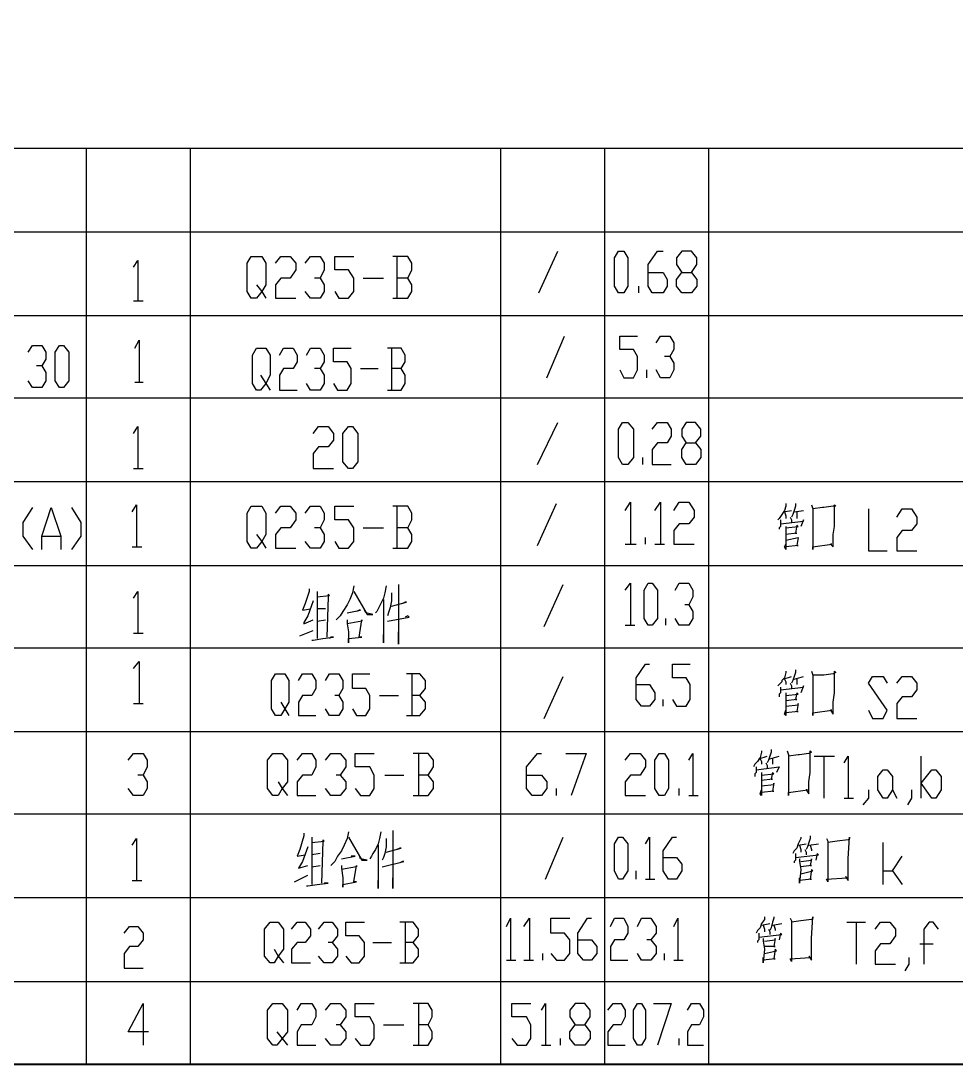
# Model space of a CAD drawing. Header units: millimetres. Extents: x 0 to 822, y 14 to 1153.
# Drawn here: x 442.4 to 567, y 14.7 to 153.8 of the extents above; entities that cross this region are included whole.
import ezdxf

# ---------------------------------------------------------------- set-up
doc = ezdxf.new("R2010")
doc.units = ezdxf.units.MM
doc.layers.add('1', color=7, linetype='Continuous')

msp = doc.modelspace()

# ---------------------------------------------------------------- linework, layer by layer
at = {"layer": '1', "color": 0, "lineweight": 40}
msp.add_lwpolyline([(43.56, 14.721732), (819, 14.721732), (819, 1153.221732), (43.56, 1153.221732), (43.56, 14.721732)], dxfattribs=at)
at = {"layer": '1', "color": 0, "lineweight": 25}
for points in [[(568.98, 136.761732), (318.96, 136.761732)], [(451.08, 125.601732), (451.08, 136.761732)], [(464.94, 125.601732), (464.94, 136.761732)], [(506.34, 125.601732), (506.34, 136.761732)], [(520.2, 125.601732), (520.2, 136.761732)], [(534.06, 125.601732), (534.06, 136.761732)], [(568.98, 125.601732), (318.96, 125.601732)], [(568.98, 125.601732), (318.96, 125.601732)], [(451.08, 114.441732), (451.08, 125.601732)], [(464.94, 114.441732), (464.94, 125.601732)], [(506.34, 114.441732), (506.34, 125.601732)], [(520.2, 114.441732), (520.2, 125.601732)], [(534.06, 114.441732), (534.06, 125.601732)], [(473.76, 118.581732), (474.48, 117.681732), (473.76, 116.781732), (473.04, 116.781732), (472.5, 117.681732), (472.5, 121.461732), (473.04, 122.361732), (474.48, 122.361732), (475.02, 121.461732), (475.02, 118.581732), (474.48, 117.681732), (475.02, 116.781732)], [(476.28, 121.461732), (477, 122.361732), (478.26, 122.361732), (478.98, 121.461732), (478.98, 120.561732), (478.26, 119.481732), (477, 119.481732), (476.28, 118.581732), (476.28, 116.781732), (478.98, 116.781732)], [(480.24, 121.461732), (480.96, 122.361732), (482.22, 122.361732), (482.76, 121.461732), (482.76, 120.561732), (482.22, 119.481732), (481.5, 119.481732)], [(484.2, 117.681732), (484.74, 116.781732), (486, 116.781732), (486.72, 117.681732), (486.72, 119.481732), (486, 120.561732), (484.2, 120.561732), (484.2, 122.361732), (486.72, 122.361732)], [(493.92, 119.481732), (494.46, 120.561732), (494.46, 121.461732), (493.92, 122.361732), (491.94, 122.361732)], [(492.48, 122.361732), (492.48, 116.781732)], [(511.38, 117.501732), (513.9, 123.081732)], [(522, 117.501732), (521.46, 118.401732), (521.46, 122.181732), (522, 123.081732), (522.72, 123.081732), (523.26, 122.181732), (523.26, 118.401732), (522.72, 117.501732), (522, 117.501732)], [(525.96, 120.201732), (527.94, 120.201732), (528.48, 119.301732), (528.48, 118.401732), (527.94, 117.501732), (526.5, 117.501732), (525.96, 118.401732), (525.96, 121.281732), (527.22, 123.081732), (527.94, 123.081732)], [(530.46, 117.501732), (529.74, 118.401732), (529.74, 119.301732), (530.46, 120.201732), (531.72, 120.201732), (532.44, 121.281732), (532.44, 122.181732), (531.72, 123.081732), (530.46, 123.081732), (529.74, 122.181732), (529.74, 121.281732), (530.46, 120.201732)], [(457.38, 120.921732), (457.92, 121.821732), (457.92, 116.421732)], [(531.72, 120.201732), (532.44, 119.301732), (532.44, 118.401732), (531.72, 117.501732), (530.46, 117.501732)], [(482.22, 119.481732), (482.76, 118.581732), (482.76, 117.681732), (482.22, 116.781732), (480.96, 116.781732), (480.24, 117.681732)], [(487.98, 119.481732), (490.68, 119.481732)], [(491.94, 116.781732), (493.92, 116.781732), (494.46, 117.681732), (494.46, 118.581732), (493.92, 119.481732), (492.48, 119.481732)], [(524.7, 117.501732), (524.7, 118.401732)], [(457.38, 116.421732), (458.64, 116.421732)], [(568.98, 114.441732), (318.96, 114.441732)], [(568.98, 114.441732), (318.96, 114.441732)], [(451.08, 103.461732), (451.08, 114.441732)], [(464.94, 103.461732), (464.94, 114.441732)], [(506.34, 103.461732), (506.34, 114.441732)], [(520.2, 103.461732), (520.2, 114.441732)], [(534.06, 103.461732), (534.06, 114.441732)], [(512.46, 106.161732), (514.8, 111.741732)], [(522.18, 107.241732), (522.72, 106.161732), (523.98, 106.161732), (524.52, 107.241732), (524.52, 109.041732), (523.98, 109.941732), (522.18, 109.941732), (522.18, 111.741732), (524.52, 111.741732)], [(527.04, 110.841732), (527.58, 111.741732), (528.84, 111.741732), (529.38, 110.841732), (529.38, 109.941732), (528.84, 109.041732), (528.12, 109.041732)], [(443.34, 109.581732), (443.88, 110.481732), (445.14, 110.481732), (445.68, 109.581732), (445.68, 108.681732), (445.14, 107.781732), (444.42, 107.781732)], [(447.48, 104.901732), (446.94, 105.801732), (446.94, 109.581732), (447.48, 110.481732), (448.02, 110.481732), (448.74, 109.581732), (448.74, 105.801732), (448.02, 104.901732), (447.48, 104.901732)], [(457.56, 110.121732), (458.1, 111.201732), (458.1, 105.621732)], [(474.3, 106.521732), (475.02, 105.441732), (474.3, 104.541732), (473.76, 104.541732), (473.22, 105.441732), (473.22, 109.221732), (473.76, 110.121732), (475.02, 110.121732), (475.56, 109.221732), (475.56, 106.521732), (475.02, 105.441732), (475.56, 104.541732)], [(476.82, 109.221732), (477.36, 110.121732), (478.62, 110.121732), (479.16, 109.221732), (479.16, 108.321732), (478.62, 107.421732), (477.36, 107.421732), (476.82, 106.521732), (476.82, 104.541732), (479.16, 104.541732)], [(480.42, 109.221732), (480.96, 110.121732), (482.22, 110.121732), (482.76, 109.221732), (482.76, 108.321732), (482.22, 107.421732), (481.5, 107.421732)], [(484.02, 105.441732), (484.56, 104.541732), (485.82, 104.541732), (486.36, 105.441732), (486.36, 107.421732), (485.82, 108.321732), (484.02, 108.321732), (484.02, 110.121732), (486.36, 110.121732)], [(493.02, 107.421732), (493.56, 108.321732), (493.56, 109.221732), (493.02, 110.121732), (491.22, 110.121732)], [(491.76, 110.121732), (491.76, 104.541732)], [(528.84, 109.041732), (529.38, 108.141732), (529.38, 107.241732), (528.84, 106.161732), (527.58, 106.161732), (527.04, 107.241732)], [(445.14, 107.781732), (445.68, 106.881732), (445.68, 105.801732), (445.14, 104.901732), (443.88, 104.901732), (443.34, 105.801732)], [(482.22, 107.421732), (482.76, 106.521732), (482.76, 105.441732), (482.22, 104.541732), (480.96, 104.541732), (480.42, 105.441732)], [(487.62, 107.421732), (489.96, 107.421732)], [(491.22, 104.541732), (493.02, 104.541732), (493.56, 105.441732), (493.56, 106.521732), (493.02, 107.421732), (491.76, 107.421732)], [(525.78, 106.161732), (525.78, 107.241732)], [(457.56, 105.621732), (458.64, 105.621732)], [(568.98, 103.461732), (318.96, 103.461732)], [(568.98, 103.461732), (318.96, 103.461732)], [(451.08, 92.301732), (451.08, 103.461732)], [(464.94, 92.301732), (464.94, 103.461732)], [(506.34, 92.301732), (506.34, 103.461732)], [(520.2, 92.301732), (520.2, 103.461732)], [(534.06, 92.301732), (534.06, 103.461732)], [(511.2, 94.641732), (513.9, 100.221732)], [(522.54, 94.641732), (522, 95.541732), (522, 99.321732), (522.54, 100.221732), (523.26, 100.221732), (523.98, 99.321732), (523.98, 95.541732), (523.26, 94.641732), (522.54, 94.641732)], [(526.5, 99.321732), (527.22, 100.221732), (528.48, 100.221732), (529.02, 99.321732), (529.02, 98.421732), (528.48, 97.521732), (527.22, 97.521732), (526.5, 96.621732), (526.5, 94.641732), (529.02, 94.641732)], [(531, 94.641732), (530.46, 95.541732), (530.46, 96.621732), (531, 97.521732), (532.26, 97.521732), (532.98, 98.421732), (532.98, 99.321732), (532.26, 100.221732), (531, 100.221732), (530.46, 99.321732), (530.46, 98.421732), (531, 97.521732)], [(457.38, 98.781732), (457.92, 99.681732), (457.92, 94.101732)], [(481.32, 98.781732), (482.04, 99.681732), (483.3, 99.681732), (484.02, 98.781732), (484.02, 97.881732), (483.3, 96.981732), (482.04, 96.981732), (481.32, 96.081732), (481.32, 94.101732), (484.02, 94.101732)], [(486, 94.101732), (485.28, 95.001732), (485.28, 98.781732), (486, 99.681732), (486.54, 99.681732), (487.26, 98.781732), (487.26, 95.001732), (486.54, 94.101732), (486, 94.101732)], [(532.26, 97.521732), (532.98, 96.621732), (532.98, 95.541732), (532.26, 94.641732), (531, 94.641732)], [(525.24, 94.641732), (525.24, 95.541732)], [(457.38, 94.101732), (458.64, 94.101732)], [(568.98, 92.301732), (318.96, 92.301732)], [(568.98, 92.301732), (318.96, 92.301732)], [(451.08, 81.141732), (451.08, 92.301732)], [(464.94, 81.141732), (464.94, 92.301732)], [(506.34, 81.141732), (506.34, 92.301732)], [(520.2, 81.141732), (520.2, 92.301732)], [(534.06, 81.141732), (534.06, 92.301732)], [(457.2, 88.341732), (457.74, 89.241732), (457.74, 83.661732)], [(473.76, 85.281732), (474.48, 84.381732), (473.76, 83.481732), (473.04, 83.481732), (472.5, 84.381732), (472.5, 88.161732), (473.04, 89.061732), (474.48, 89.061732), (475.02, 88.161732), (475.02, 85.281732), (474.48, 84.381732), (475.02, 83.481732)], [(476.28, 88.161732), (477, 89.061732), (478.26, 89.061732), (478.98, 88.161732), (478.98, 87.261732), (478.26, 86.181732), (477, 86.181732), (476.28, 85.281732), (476.28, 83.481732), (478.98, 83.481732)], [(480.24, 88.161732), (480.96, 89.061732), (482.22, 89.061732), (482.76, 88.161732), (482.76, 87.261732), (482.22, 86.181732), (481.5, 86.181732)], [(484.2, 84.381732), (484.74, 83.481732), (486, 83.481732), (486.72, 84.381732), (486.72, 86.181732), (486, 87.261732), (484.2, 87.261732), (484.2, 89.061732), (486.72, 89.061732)], [(493.92, 86.181732), (494.46, 87.261732), (494.46, 88.161732), (493.92, 89.061732), (491.94, 89.061732)], [(492.48, 89.061732), (492.48, 83.481732)], [(511.2, 83.841732), (513.72, 89.421732)], [(522.9, 88.521732), (523.62, 89.601732), (523.62, 84.021732)], [(526.86, 88.521732), (527.58, 89.601732), (527.58, 84.021732)], [(529.38, 88.521732), (530.1, 89.601732), (531.36, 89.601732), (532.08, 88.521732), (532.08, 87.621732), (531.36, 86.721732), (530.1, 86.721732), (529.38, 85.821732), (529.38, 84.021732), (532.08, 84.021732)], [(544.32, 89.421732), (544.32, 89.061732), (544.14, 88.521732), (543.78, 87.981732), (543.78, 87.981732), (543.42, 87.441732), (543.24, 87.261732)], [(545.58, 89.421732), (545.58, 89.061732), (545.4, 88.521732), (545.22, 87.981732), (545.04, 87.621732)], [(547.74, 89.241732), (547.92, 88.701732), (547.92, 84.561732), (547.92, 83.301732), (547.92, 83.661732), (550.44, 84.021732), (550.26, 84.021732), (550.62, 83.661732), (550.62, 84.381732), (550.62, 85.281732), (550.8, 86.361732), (550.8, 89.241732), (550.98, 89.061732), (550.62, 89.061732), (549.36, 88.881732), (549.18, 88.881732), (547.92, 88.701732)], [(443.88, 88.881732), (442.62, 86.901732), (442.62, 85.101732), (443.88, 83.301732)], [(445.14, 83.301732), (445.14, 85.101732), (446.4, 88.881732), (447.66, 85.101732), (447.66, 83.301732)], [(449.1, 88.881732), (450.36, 86.901732), (450.36, 85.101732), (449.1, 83.301732)], [(543.96, 88.341732), (545.04, 88.521732)], [(544.14, 88.341732), (544.32, 87.801732), (544.32, 87.441732)], [(544.86, 87.621732), (545.04, 87.261732), (545.04, 86.901732)], [(545.4, 88.341732), (546.66, 88.521732)], [(545.76, 88.341732), (545.76, 87.801732), (545.76, 87.441732)], [(555.3, 88.701732), (555.3, 83.121732), (557.82, 83.121732)], [(559.08, 87.621732), (559.8, 88.701732), (561.06, 88.701732), (561.78, 87.621732), (561.78, 86.721732), (561.06, 85.821732), (559.8, 85.821732), (559.08, 84.921732), (559.08, 83.121732), (561.78, 83.121732)], [(543.6, 87.261732), (543.6, 86.541732), (543.6, 86.361732), (543.42, 86.181732), (543.42, 86.001732)], [(543.6, 86.721732), (546.66, 87.081732), (546.66, 87.261732), (546.3, 86.361732)], [(544.32, 86.361732), (544.32, 86.181732), (544.32, 84.921732), (544.32, 83.301732), (544.14, 83.661732), (544.32, 84.021732)], [(544.32, 86.181732), (545.94, 86.361732), (545.76, 86.541732), (545.58, 85.461732), (545.76, 85.461732), (544.32, 85.281732)], [(445.14, 85.101732), (447.66, 85.101732)], [(482.22, 86.181732), (482.76, 85.281732), (482.76, 84.381732), (482.22, 83.481732), (480.96, 83.481732), (480.24, 84.381732)], [(487.98, 86.181732), (490.68, 86.181732)], [(491.94, 83.481732), (493.92, 83.481732), (494.46, 84.381732), (494.46, 85.281732), (493.92, 86.181732), (492.48, 86.181732)], [(525.6, 84.021732), (525.6, 84.921732)], [(544.32, 84.561732), (545.94, 84.921732), (545.94, 84.921732), (545.76, 83.841732), (545.94, 83.841732), (544.32, 83.661732)], [(457.2, 83.661732), (458.46, 83.661732)], [(522.9, 84.021732), (524.34, 84.021732)], [(526.86, 84.021732), (528.12, 84.021732)], [(568.98, 81.141732), (318.96, 81.141732)], [(568.98, 81.141732), (318.96, 81.141732)], [(451.08, 70.161732), (451.08, 81.141732)], [(464.94, 70.161732), (464.94, 81.141732)], [(506.34, 70.161732), (506.34, 81.141732)], [(520.2, 70.161732), (520.2, 81.141732)], [(534.06, 70.161732), (534.06, 81.141732)], [(480.78, 78.081732), (480.78, 77.721732), (480.24, 76.101732), (479.88, 75.201732), (479.88, 75.201732), (480.96, 75.381732)], [(486.72, 78.441732), (486.54, 77.541732), (486.18, 76.641732), (485.82, 75.921732), (485.28, 75.021732), (484.92, 74.481732), (484.38, 73.941732)], [(491.04, 78.441732), (490.86, 77.541732), (490.68, 76.821732), (489.96, 75.381732), (489.78, 75.021732), (489.6, 74.841732)], [(492.66, 78.621732), (492.66, 78.441732), (492.66, 78.441732), (492.66, 70.701732), (492.66, 71.421732), (492.66, 72.321732)], [(512.1, 73.041732), (514.62, 78.621732)], [(522.9, 77.901732), (523.62, 78.801732), (523.62, 73.221732)], [(525.96, 73.221732), (525.42, 74.121732), (525.42, 77.901732), (525.96, 78.801732), (526.5, 78.801732), (527.22, 77.901732), (527.22, 74.121732), (526.5, 73.221732), (525.96, 73.221732)], [(529.56, 77.901732), (530.1, 78.801732), (531.36, 78.801732), (531.9, 77.901732), (531.9, 77.001732), (531.36, 75.921732), (530.82, 75.921732)], [(457.38, 76.821732), (457.92, 77.721732), (457.92, 72.141732)], [(481.86, 77.721732), (481.86, 77.001732), (481.86, 71.421732)], [(481.86, 77.001732), (483.48, 77.181732), (483.3, 77.361732), (483.3, 77.001732), (483.12, 71.601732)], [(486.72, 77.721732), (488.52, 74.661732), (489.24, 74.661732), (488.34, 74.841732), (488.16, 75.201732)], [(490.68, 76.641732), (490.68, 72.681732), (490.68, 70.881732), (490.68, 71.241732), (490.68, 71.961732)], [(491.76, 77.541732), (491.76, 76.461732), (491.58, 75.561732), (491.4, 75.021732), (491.22, 74.481732)], [(481.32, 76.461732), (480.6, 74.481732), (480.06, 73.581732), (480.06, 73.401732), (481.32, 73.941732)], [(482.94, 75.381732), (481.86, 75.381732)], [(485.82, 74.841732), (487.62, 75.201732), (487.44, 75.201732), (487.08, 75.021732)], [(491.76, 75.741732), (493.74, 76.281732), (493.56, 76.281732), (493.2, 76.101732)], [(531.36, 75.921732), (531.9, 75.021732), (531.9, 74.121732), (531.36, 73.221732), (530.1, 73.221732), (529.56, 74.121732)], [(481.86, 73.761732), (482.94, 73.941732)], [(485.82, 73.941732), (485.82, 73.401732), (486, 72.321732), (486, 70.881732), (486, 71.421732), (487.8, 71.601732), (487.44, 71.601732), (487.8, 73.941732), (487.8, 73.761732), (485.82, 73.401732)], [(491.22, 73.761732), (494.1, 74.301732), (493.92, 74.481732), (493.56, 74.301732)], [(528.3, 73.221732), (528.3, 74.121732)], [(479.52, 71.781732), (481.32, 72.501732)], [(522.9, 73.221732), (524.16, 73.221732)], [(457.38, 72.141732), (458.64, 72.141732)], [(481.14, 71.241732), (481.32, 71.241732), (482.58, 71.421732), (484.02, 71.601732), (483.84, 71.601732), (483.66, 71.601732), (483.48, 71.421732)], [(568.98, 70.161732), (318.96, 70.161732)], [(568.98, 70.161732), (318.96, 70.161732)], [(451.08, 59.001732), (451.08, 70.161732)], [(464.94, 59.001732), (464.94, 70.161732)], [(506.34, 59.001732), (506.34, 70.161732)], [(520.2, 59.001732), (520.2, 70.161732)], [(534.06, 59.001732), (534.06, 70.161732)], [(457.38, 67.461732), (458.1, 68.361732), (458.1, 62.781732)], [(477, 62.961732), (477.54, 62.061732), (477, 61.161732), (476.28, 61.161732), (475.74, 62.061732), (475.74, 65.841732), (476.28, 66.741732), (477.54, 66.741732), (478.08, 65.841732), (478.08, 62.961732), (477.54, 62.061732), (478.08, 61.161732)], [(479.34, 65.841732), (479.88, 66.741732), (481.14, 66.741732), (481.68, 65.841732), (481.68, 64.761732), (481.14, 63.861732), (479.88, 63.861732), (479.34, 62.961732), (479.34, 61.161732), (481.68, 61.161732)], [(482.94, 65.841732), (483.48, 66.741732), (484.74, 66.741732), (485.28, 65.841732), (485.28, 64.761732), (484.74, 63.861732), (484.2, 63.861732)], [(486.54, 62.061732), (487.08, 61.161732), (488.34, 61.161732), (488.88, 62.061732), (488.88, 63.861732), (488.34, 64.761732), (486.54, 64.761732), (486.54, 66.741732), (488.88, 66.741732)], [(495.54, 63.861732), (496.26, 64.761732), (496.26, 65.841732), (495.54, 66.741732), (493.74, 66.741732)], [(494.46, 66.741732), (494.46, 61.161732)], [(524.34, 65.301732), (526.14, 65.301732), (526.86, 64.221732), (526.86, 63.321732), (526.14, 62.421732), (525.06, 62.421732), (524.34, 63.321732), (524.34, 66.201732), (525.6, 68.001732), (526.14, 68.001732)], [(529.2, 63.321732), (529.74, 62.421732), (531, 62.421732), (531.54, 63.321732), (531.54, 65.301732), (531, 66.201732), (529.2, 66.201732), (529.2, 68.001732), (531.54, 68.001732)], [(544.32, 67.101732), (544.32, 66.921732), (544.14, 66.201732), (543.78, 65.841732), (543.78, 65.661732), (543.42, 65.301732), (543.24, 65.121732)], [(545.58, 67.281732), (545.58, 66.921732), (545.4, 66.381732), (545.22, 65.841732), (545.04, 65.481732)], [(547.74, 67.101732), (547.92, 66.561732), (547.92, 62.421732), (547.92, 61.161732), (547.92, 61.521732), (550.44, 61.881732), (550.26, 61.881732), (550.62, 61.341732), (550.62, 62.061732), (550.62, 62.961732), (550.8, 64.221732), (550.8, 67.101732), (550.98, 66.921732), (550.62, 66.741732), (549.36, 66.561732), (549.18, 66.561732), (547.92, 66.561732)], [(512.1, 60.801732), (514.62, 66.381732)], [(543.96, 66.021732), (545.04, 66.381732)], [(544.14, 66.021732), (544.32, 65.661732), (544.32, 65.301732)], [(544.86, 65.481732), (545.04, 65.121732), (545.04, 64.761732)], [(545.4, 66.021732), (546.66, 66.381732)], [(545.76, 66.021732), (545.76, 65.661732), (545.76, 65.301732)], [(555.3, 61.881732), (555.84, 60.801732), (557.28, 60.801732), (557.82, 61.881732), (555.3, 65.481732), (555.84, 66.381732), (557.28, 66.381732), (557.82, 65.481732)], [(559.08, 65.481732), (559.8, 66.381732), (561.06, 66.381732), (561.78, 65.481732), (561.78, 64.581732), (561.06, 63.681732), (559.8, 63.681732), (559.08, 62.781732), (559.08, 60.801732), (561.78, 60.801732)], [(543.6, 64.941732), (543.6, 64.401732), (543.6, 64.221732), (543.42, 64.041732), (543.42, 63.681732)], [(543.6, 64.581732), (546.66, 64.941732), (546.66, 65.121732), (546.3, 64.221732)], [(544.32, 64.221732), (544.32, 64.041732), (544.32, 62.781732), (544.32, 61.161732), (544.14, 61.341732), (544.32, 61.881732)], [(544.32, 63.861732), (545.94, 64.041732), (545.76, 64.221732), (545.58, 63.321732), (545.76, 63.321732), (544.32, 63.141732)], [(457.38, 62.781732), (458.64, 62.781732)], [(484.74, 63.861732), (485.28, 62.961732), (485.28, 62.061732), (484.74, 61.161732), (483.48, 61.161732), (482.94, 62.061732)], [(490.14, 63.861732), (492.66, 63.861732)], [(493.74, 61.161732), (495.54, 61.161732), (496.26, 62.061732), (496.26, 62.961732), (495.54, 63.861732), (494.46, 63.861732)], [(527.94, 62.421732), (527.94, 63.321732)], [(544.32, 62.421732), (545.94, 62.601732), (545.94, 62.781732), (545.76, 61.701732), (545.94, 61.701732), (544.32, 61.521732)], [(568.98, 59.001732), (318.96, 59.001732)], [(568.98, 59.001732), (318.96, 59.001732)], [(451.08, 48.021732), (451.08, 59.001732)], [(464.94, 48.021732), (464.94, 59.001732)], [(506.34, 48.021732), (506.34, 59.001732)], [(520.2, 48.021732), (520.2, 59.001732)], [(534.06, 48.021732), (534.06, 59.001732)], [(456.66, 55.221732), (457.38, 56.121732), (458.64, 56.121732), (459.18, 55.221732), (459.18, 54.321732), (458.64, 53.241732), (457.92, 53.241732)], [(476.64, 52.341732), (477.18, 51.441732), (476.64, 50.541732), (475.92, 50.541732), (475.2, 51.441732), (475.2, 55.221732), (475.92, 56.121732), (477.18, 56.121732), (477.9, 55.221732), (477.9, 52.341732), (477.18, 51.441732), (477.9, 50.541732)], [(479.16, 55.221732), (479.88, 56.121732), (481.14, 56.121732), (481.68, 55.221732), (481.68, 54.321732), (481.14, 53.241732), (479.88, 53.241732), (479.16, 52.341732), (479.16, 50.541732), (481.68, 50.541732)], [(482.94, 55.221732), (483.66, 56.121732), (484.92, 56.121732), (485.64, 55.221732), (485.64, 54.321732), (484.92, 53.241732), (484.38, 53.241732)], [(486.9, 51.441732), (487.62, 50.541732), (488.88, 50.541732), (489.42, 51.441732), (489.42, 53.241732), (488.88, 54.321732), (486.9, 54.321732), (486.9, 56.121732), (489.42, 56.121732)], [(496.62, 53.241732), (497.34, 54.321732), (497.34, 55.221732), (496.62, 56.121732), (494.64, 56.121732)], [(495.36, 56.121732), (495.36, 50.541732)], [(509.76, 53.241732), (511.74, 53.241732), (512.46, 52.341732), (512.46, 51.441732), (511.74, 50.541732), (510.48, 50.541732), (509.76, 51.441732), (509.76, 54.321732), (511.2, 56.121732), (511.74, 56.121732)], [(514.98, 56.121732), (517.68, 56.121732), (515.7, 50.541732)], [(522.9, 55.221732), (523.62, 56.121732), (524.88, 56.121732), (525.6, 55.221732), (525.6, 54.321732), (524.88, 53.241732), (523.62, 53.241732), (522.9, 52.341732), (522.9, 50.541732), (525.6, 50.541732)], [(527.4, 50.541732), (526.86, 51.441732), (526.86, 55.221732), (527.4, 56.121732), (528.12, 56.121732), (528.66, 55.221732), (528.66, 51.441732), (528.12, 50.541732), (527.4, 50.541732)], [(531.36, 55.221732), (531.9, 56.121732), (531.9, 50.541732)], [(541.08, 56.481732), (541.08, 56.301732), (540.9, 55.581732), (540.54, 55.041732), (540.18, 54.681732), (540, 54.321732)], [(540.72, 55.401732), (541.8, 55.761732)], [(542.34, 56.661732), (542.34, 56.301732), (542.16, 55.761732), (541.98, 55.221732), (541.8, 54.861732)], [(542.16, 55.401732), (543.42, 55.761732)], [(544.5, 56.481732), (544.68, 55.941732), (544.68, 50.541732), (544.68, 50.901732), (547.2, 51.261732), (547.02, 51.261732), (547.38, 50.721732), (547.38, 51.441732), (547.38, 52.341732), (547.56, 53.601732), (547.56, 56.481732), (547.74, 56.301732), (547.38, 56.121732), (546.12, 55.941732), (545.94, 55.941732), (544.68, 55.761732)], [(548.1, 55.761732), (550.8, 55.761732)], [(549.36, 55.761732), (549.36, 50.181732)], [(552.06, 54.861732), (552.6, 55.761732), (552.6, 50.181732)], [(562.32, 50.181732), (562.32, 55.761732)], [(540.36, 54.321732), (540.36, 53.781732), (540.36, 53.601732), (540.18, 53.421732), (540.18, 53.061732)], [(540.36, 53.961732), (543.42, 54.321732), (543.42, 54.321732), (543.06, 53.601732)], [(540.9, 55.401732), (541.08, 55.041732), (541.08, 54.681732)], [(541.62, 54.861732), (541.8, 54.501732), (541.8, 54.141732)], [(542.52, 55.401732), (542.52, 55.041732), (542.52, 54.681732)], [(458.64, 53.241732), (459.18, 52.341732), (459.18, 51.441732), (458.64, 50.541732), (457.38, 50.541732), (456.66, 51.441732)], [(484.92, 53.241732), (485.64, 52.341732), (485.64, 51.441732), (484.92, 50.541732), (483.66, 50.541732), (482.94, 51.441732)], [(490.86, 53.241732), (493.38, 53.241732)], [(494.64, 50.541732), (496.62, 50.541732), (497.34, 51.441732), (497.34, 52.341732), (496.62, 53.241732), (495.36, 53.241732)], [(541.08, 53.601732), (541.08, 53.421732), (541.08, 52.161732), (541.08, 50.541732), (540.9, 50.721732), (541.08, 51.261732)], [(541.08, 53.241732), (542.7, 53.421732), (542.52, 53.601732), (542.34, 52.701732), (542.52, 52.701732), (541.08, 52.521732)], [(557.82, 50.181732), (557.28, 50.181732), (556.56, 51.261732), (556.56, 53.061732), (557.28, 53.961732), (557.82, 53.961732), (558.54, 53.061732), (558.54, 51.261732), (557.82, 50.181732)], [(562.32, 52.161732), (563.76, 53.961732), (564.3, 53.961732), (565.02, 53.061732), (565.02, 51.261732), (564.3, 50.181732), (563.76, 50.181732), (562.32, 52.161732)], [(513.72, 50.541732), (513.72, 51.441732)], [(530.1, 50.541732), (530.1, 51.441732)], [(541.08, 51.801732), (542.7, 51.981732), (542.7, 52.161732), (542.52, 51.081732), (542.7, 51.081732), (541.08, 50.901732)], [(531.36, 50.541732), (532.62, 50.541732)], [(552.06, 50.181732), (553.32, 50.181732)], [(555.3, 51.261732), (555.3, 50.181732), (554.58, 49.281732)], [(558.54, 51.261732), (559.08, 50.181732)], [(561.06, 51.261732), (561.06, 50.181732), (560.52, 49.281732)], [(568.98, 48.021732), (318.96, 48.021732)], [(568.98, 48.021732), (318.96, 48.021732)], [(451.08, 36.861732), (451.08, 48.021732)], [(464.94, 36.861732), (464.94, 48.021732)], [(506.34, 36.861732), (506.34, 48.021732)], [(520.2, 36.861732), (520.2, 48.021732)], [(534.06, 36.861732), (534.06, 48.021732)], [(457.2, 43.881732), (457.74, 44.781732), (457.74, 39.201732)], [(480.06, 45.501732), (480.06, 45.141732), (479.52, 43.341732), (479.16, 42.441732), (479.16, 42.441732), (480.24, 42.621732)], [(481.14, 44.961732), (481.14, 44.421732), (481.14, 38.661732)], [(481.14, 44.241732), (482.76, 44.421732), (482.58, 44.601732), (482.58, 44.421732), (482.4, 38.841732)], [(486, 45.681732), (485.82, 44.781732), (485.46, 43.881732), (485.1, 43.161732), (484.56, 42.441732), (484.2, 41.721732), (483.66, 41.181732)], [(486, 44.961732), (487.8, 41.901732), (488.52, 41.901732), (487.62, 42.081732), (487.44, 42.621732)], [(490.32, 45.681732), (490.14, 44.781732), (489.96, 44.061732), (489.6, 43.341732), (489.24, 42.801732), (489.06, 42.441732), (488.88, 42.081732)], [(491.04, 44.781732), (491.04, 43.701732), (490.86, 42.801732), (490.68, 42.261732), (490.5, 41.901732)], [(491.94, 45.861732), (491.94, 45.681732), (491.94, 45.681732), (491.94, 38.121732), (491.94, 38.661732), (491.94, 39.561732)], [(512.28, 39.381732), (514.62, 44.961732)], [(522, 39.381732), (521.46, 40.461732), (521.46, 44.061732), (522, 44.961732), (522.54, 44.961732), (523.26, 44.061732), (523.26, 40.461732), (522.54, 39.381732), (522, 39.381732)], [(525.6, 44.061732), (526.14, 44.961732), (526.14, 39.381732)], [(527.94, 42.261732), (529.74, 42.261732), (530.46, 41.361732), (530.46, 40.461732), (529.74, 39.381732), (528.66, 39.381732), (527.94, 40.461732), (527.94, 43.161732), (529.2, 44.961732), (529.74, 44.961732)], [(546.3, 44.961732), (546.3, 44.781732), (545.94, 44.061732), (545.76, 43.521732), (545.76, 43.521732), (545.4, 43.161732), (545.22, 42.801732)], [(547.56, 45.141732), (547.56, 44.781732), (547.38, 44.241732), (547.2, 43.701732), (547.02, 43.341732)], [(549.72, 44.781732), (549.9, 44.421732), (549.9, 39.021732), (549.72, 39.381732), (552.42, 39.561732), (552.24, 39.741732), (552.6, 39.201732), (552.6, 39.921732), (552.6, 40.821732), (552.6, 42.081732), (552.78, 44.961732), (552.78, 44.781732), (552.6, 44.601732), (551.16, 44.421732), (551.16, 44.421732), (549.9, 44.241732)], [(480.6, 43.701732), (479.88, 41.721732), (479.34, 40.821732), (479.34, 40.821732), (480.6, 41.181732)], [(489.96, 43.881732), (489.96, 39.921732), (489.96, 38.121732), (489.96, 38.481732), (489.96, 39.201732)], [(491.04, 42.981732), (493.02, 43.521732), (492.84, 43.521732), (492.48, 43.341732)], [(545.94, 43.881732), (547.02, 44.061732)], [(546.12, 43.881732), (546.3, 43.341732), (546.3, 42.981732)], [(546.84, 43.341732), (547.02, 42.981732), (547.02, 42.621732)], [(547.38, 43.881732), (548.64, 44.061732)], [(547.56, 43.881732), (547.74, 43.341732), (547.74, 43.161732)], [(557.28, 38.661732), (557.28, 44.241732)], [(482.22, 42.801732), (481.14, 42.621732)], [(485.1, 42.081732), (486.9, 42.441732), (486.72, 42.441732), (486.36, 42.441732)], [(490.5, 41.001732), (493.38, 41.721732), (493.2, 41.721732), (492.84, 41.541732)], [(545.58, 42.801732), (545.58, 42.441732), (545.58, 42.261732), (545.58, 41.901732), (545.4, 41.721732), (545.4, 41.541732)], [(545.58, 42.261732), (548.64, 42.621732), (548.46, 42.801732), (548.28, 41.901732)], [(546.12, 42.081732), (546.12, 41.721732), (546.3, 40.641732), (546.12, 38.841732), (546.12, 39.561732)], [(546.3, 41.721732), (547.74, 41.901732), (547.74, 42.081732), (547.56, 41.181732), (547.74, 41.181732), (546.3, 41.001732)], [(557.28, 40.461732), (558.54, 40.461732), (559.8, 42.441732)], [(481.14, 41.001732), (482.22, 41.181732)], [(485.1, 41.181732), (485.1, 40.821732), (485.28, 39.561732), (485.28, 38.301732), (485.28, 38.661732), (487.08, 39.021732), (486.72, 39.021732), (487.08, 41.181732), (487.08, 41.001732), (485.1, 40.641732)], [(524.34, 39.381732), (524.34, 40.461732)], [(546.3, 40.101732), (547.92, 40.461732), (547.74, 40.641732), (547.56, 39.381732), (547.74, 39.381732), (546.12, 39.201732)], [(558.54, 40.461732), (559.8, 38.661732)], [(457.2, 39.201732), (458.46, 39.201732)], [(478.8, 39.021732), (480.6, 39.921732)], [(525.6, 39.381732), (526.86, 39.381732)], [(480.42, 38.481732), (480.6, 38.481732), (481.86, 38.661732), (483.3, 38.841732), (483.12, 38.841732), (482.94, 38.841732), (482.76, 38.841732)], [(568.98, 36.861732), (318.96, 36.861732)], [(568.98, 36.861732), (318.96, 36.861732)], [(451.08, 25.701732), (451.08, 36.861732)], [(464.94, 25.701732), (464.94, 36.861732)], [(506.34, 25.701732), (506.34, 36.861732)], [(520.2, 25.701732), (520.2, 36.861732)], [(534.06, 25.701732), (534.06, 36.861732)], [(476.1, 30.021732), (476.64, 29.121732), (476.1, 28.221732), (475.56, 28.221732), (474.84, 29.121732), (474.84, 32.721732), (475.56, 33.621732), (476.64, 33.621732), (477.36, 32.721732), (477.36, 30.021732), (476.64, 29.121732), (477.36, 28.221732)], [(478.44, 32.721732), (479.16, 33.621732), (480.24, 33.621732), (480.96, 32.721732), (480.96, 31.821732), (480.24, 30.921732), (479.16, 30.921732), (478.44, 30.021732), (478.44, 28.221732), (480.96, 28.221732)], [(482.04, 32.721732), (482.76, 33.621732), (483.84, 33.621732), (484.56, 32.721732), (484.56, 31.821732), (483.84, 30.921732), (483.3, 30.921732)], [(485.64, 29.121732), (486.36, 28.221732), (487.44, 28.221732), (488.16, 29.121732), (488.16, 30.921732), (487.44, 31.821732), (485.64, 31.821732), (485.64, 33.621732), (488.16, 33.621732)], [(494.64, 30.921732), (495.36, 31.821732), (495.36, 32.721732), (494.64, 33.621732), (492.84, 33.621732)], [(493.56, 33.621732), (493.56, 28.221732)], [(507.06, 33.081732), (507.6, 34.161732), (507.6, 28.581732)], [(509.4, 33.081732), (510.12, 34.161732), (510.12, 28.581732)], [(513, 29.481732), (513.72, 28.581732), (514.8, 28.581732), (515.52, 29.481732), (515.52, 31.281732), (514.8, 32.181732), (513, 32.181732), (513, 34.161732), (515.52, 34.161732)], [(516.6, 31.281732), (518.4, 31.281732), (519.12, 30.381732), (519.12, 29.481732), (518.4, 28.581732), (517.32, 28.581732), (516.6, 29.481732), (516.6, 32.181732), (517.86, 34.161732), (518.4, 34.161732)], [(520.92, 33.081732), (521.46, 34.161732), (522.72, 34.161732), (523.26, 33.081732), (523.26, 32.181732), (522.72, 31.281732), (521.46, 31.281732), (520.92, 30.381732), (520.92, 28.581732), (523.26, 28.581732)], [(524.52, 33.081732), (525.06, 34.161732), (526.32, 34.161732), (527.04, 33.081732), (527.04, 32.181732), (526.32, 31.281732), (525.78, 31.281732)], [(529.38, 33.081732), (529.92, 34.161732), (529.92, 28.581732)], [(541.44, 34.341732), (541.44, 33.981732), (541.08, 33.441732), (540.9, 32.901732), (540.9, 32.901732), (540.54, 32.541732), (540.36, 32.181732)], [(541.08, 33.261732), (542.16, 33.441732)], [(542.7, 34.341732), (542.7, 34.161732), (542.52, 33.621732), (542.34, 32.901732), (542.16, 32.541732)], [(542.52, 33.261732), (543.78, 33.441732)], [(544.86, 34.161732), (545.04, 33.801732), (545.04, 29.481732), (545.04, 28.401732), (544.86, 28.761732), (547.56, 28.941732), (547.38, 29.121732), (547.74, 28.581732), (547.74, 29.301732), (547.74, 30.201732), (547.74, 31.461732), (547.92, 34.341732), (547.92, 34.161732), (547.74, 33.981732), (546.3, 33.801732), (546.3, 33.801732), (545.04, 33.621732)], [(552.42, 33.621732), (554.94, 33.621732)], [(553.68, 33.621732), (553.68, 28.041732)], [(556.2, 32.721732), (556.92, 33.621732), (558.18, 33.621732), (558.9, 32.721732), (558.9, 31.821732), (558.18, 30.741732), (556.92, 30.741732), (556.2, 29.841732), (556.2, 28.041732), (558.9, 28.041732)], [(564.66, 32.721732), (563.94, 33.621732), (563.4, 33.621732), (562.68, 32.721732), (562.68, 28.041732)], [(456.12, 32.181732), (456.84, 33.081732), (457.92, 33.081732), (458.64, 32.181732), (458.64, 31.281732), (457.92, 30.381732), (456.84, 30.381732), (456.12, 29.481732), (456.12, 27.501732), (458.64, 27.501732)], [(540.72, 32.181732), (540.72, 31.821732), (540.72, 31.641732), (540.72, 31.281732), (540.54, 31.101732), (540.54, 30.921732)], [(540.72, 31.641732), (543.78, 32.001732), (543.6, 32.181732), (543.42, 31.281732)], [(541.26, 33.261732), (541.44, 32.721732), (541.44, 32.361732)], [(541.98, 32.721732), (542.16, 32.361732), (542.16, 32.001732)], [(542.7, 33.261732), (542.88, 32.721732), (542.88, 32.541732)], [(483.84, 30.921732), (484.56, 30.021732), (484.56, 29.121732), (483.84, 28.221732), (482.76, 28.221732), (482.04, 29.121732)], [(489.24, 30.921732), (491.76, 30.921732)], [(492.84, 28.221732), (494.64, 28.221732), (495.36, 29.121732), (495.36, 30.021732), (494.64, 30.921732), (493.56, 30.921732)], [(526.32, 31.281732), (527.04, 30.381732), (527.04, 29.481732), (526.32, 28.581732), (525.06, 28.581732), (524.52, 29.481732)], [(541.26, 31.461732), (541.26, 31.101732), (541.44, 30.021732), (541.26, 28.221732), (541.26, 28.941732)], [(541.44, 31.101732), (542.88, 31.281732), (542.88, 31.461732), (542.7, 30.381732), (542.88, 30.381732), (541.44, 30.381732)], [(562.14, 30.741732), (563.94, 30.741732)], [(511.92, 28.581732), (511.92, 29.481732)], [(528.12, 28.581732), (528.12, 29.481732)], [(541.44, 29.481732), (543.06, 29.841732), (542.88, 30.021732), (542.7, 28.761732), (542.88, 28.761732), (541.26, 28.581732)], [(507.06, 28.581732), (508.32, 28.581732)], [(509.4, 28.581732), (510.66, 28.581732)], [(529.38, 28.581732), (530.64, 28.581732)], [(560.7, 28.941732), (560.7, 28.041732), (560.16, 27.141732)], [(568.98, 25.701732), (318.96, 25.701732)], [(568.98, 25.701732), (318.96, 25.701732)], [(451.08, 14.721732), (451.08, 25.701732)], [(464.94, 14.721732), (464.94, 25.701732)], [(506.34, 14.721732), (506.34, 25.701732)], [(520.2, 14.721732), (520.2, 25.701732)], [(534.06, 14.721732), (534.06, 25.701732)], [(459.36, 19.041732), (456.66, 19.041732), (458.64, 22.821732), (458.64, 17.241732)], [(476.46, 19.041732), (477.18, 18.141732), (476.46, 17.241732), (475.92, 17.241732), (475.2, 18.141732), (475.2, 21.921732), (475.92, 22.821732), (477.18, 22.821732), (477.9, 21.921732), (477.9, 19.041732), (477.18, 18.141732), (477.9, 17.241732)], [(479.16, 21.921732), (479.7, 22.821732), (481.14, 22.821732), (481.68, 21.921732), (481.68, 21.021732), (481.14, 19.941732), (479.7, 19.941732), (479.16, 19.041732), (479.16, 17.241732), (481.68, 17.241732)], [(482.94, 21.921732), (483.66, 22.821732), (484.92, 22.821732), (485.64, 21.921732), (485.64, 21.021732), (484.92, 19.941732), (484.38, 19.941732)], [(486.9, 18.141732), (487.62, 17.241732), (488.88, 17.241732), (489.42, 18.141732), (489.42, 19.941732), (488.88, 21.021732), (486.9, 21.021732), (486.9, 22.821732), (489.42, 22.821732)], [(496.62, 19.941732), (497.16, 21.021732), (497.16, 21.921732), (496.62, 22.821732), (494.64, 22.821732)], [(495.36, 22.821732), (495.36, 17.241732)], [(507.78, 18.141732), (508.5, 17.241732), (509.76, 17.241732), (510.3, 18.141732), (510.3, 19.941732), (509.76, 21.021732), (507.78, 21.021732), (507.78, 22.821732), (510.3, 22.821732)], [(511.74, 21.921732), (512.28, 22.821732), (512.28, 17.241732)], [(516.24, 17.241732), (515.52, 18.141732), (515.52, 19.041732), (516.24, 19.941732), (517.5, 19.941732), (518.22, 21.021732), (518.22, 21.921732), (517.5, 22.821732), (516.24, 22.821732), (515.52, 21.921732), (515.52, 21.021732), (516.24, 19.941732)], [(520.56, 21.921732), (521.28, 22.821732), (522.36, 22.821732), (522.9, 21.921732), (522.9, 21.021732), (522.36, 19.941732), (521.28, 19.941732), (520.56, 19.041732), (520.56, 17.241732), (522.9, 17.241732)], [(524.52, 17.241732), (523.98, 18.141732), (523.98, 21.921732), (524.52, 22.821732), (525.06, 22.821732), (525.6, 21.921732), (525.6, 18.141732), (525.06, 17.241732), (524.52, 17.241732)], [(526.68, 22.821732), (529.02, 22.821732), (527.22, 17.241732)], [(531.18, 21.921732), (531.72, 22.821732), (532.8, 22.821732), (533.34, 21.921732), (533.34, 21.021732), (532.8, 19.941732), (531.72, 19.941732), (531.18, 19.041732), (531.18, 17.241732), (533.34, 17.241732)], [(484.92, 19.941732), (485.64, 19.041732), (485.64, 18.141732), (484.92, 17.241732), (483.66, 17.241732), (482.94, 18.141732)], [(490.68, 19.941732), (493.38, 19.941732)], [(494.64, 17.241732), (496.62, 17.241732), (497.16, 18.141732), (497.16, 19.041732), (496.62, 19.941732), (495.36, 19.941732)], [(517.5, 19.941732), (518.22, 19.041732), (518.22, 18.141732), (517.5, 17.241732), (516.24, 17.241732)], [(514.26, 17.241732), (514.26, 18.141732)], [(530.1, 17.241732), (530.1, 18.141732)], [(511.74, 17.241732), (513, 17.241732)], [(568.98, 14.721732), (318.96, 14.721732)]]:
    msp.add_lwpolyline(points, dxfattribs=at)

doc.saveas('drawing.dxf')
